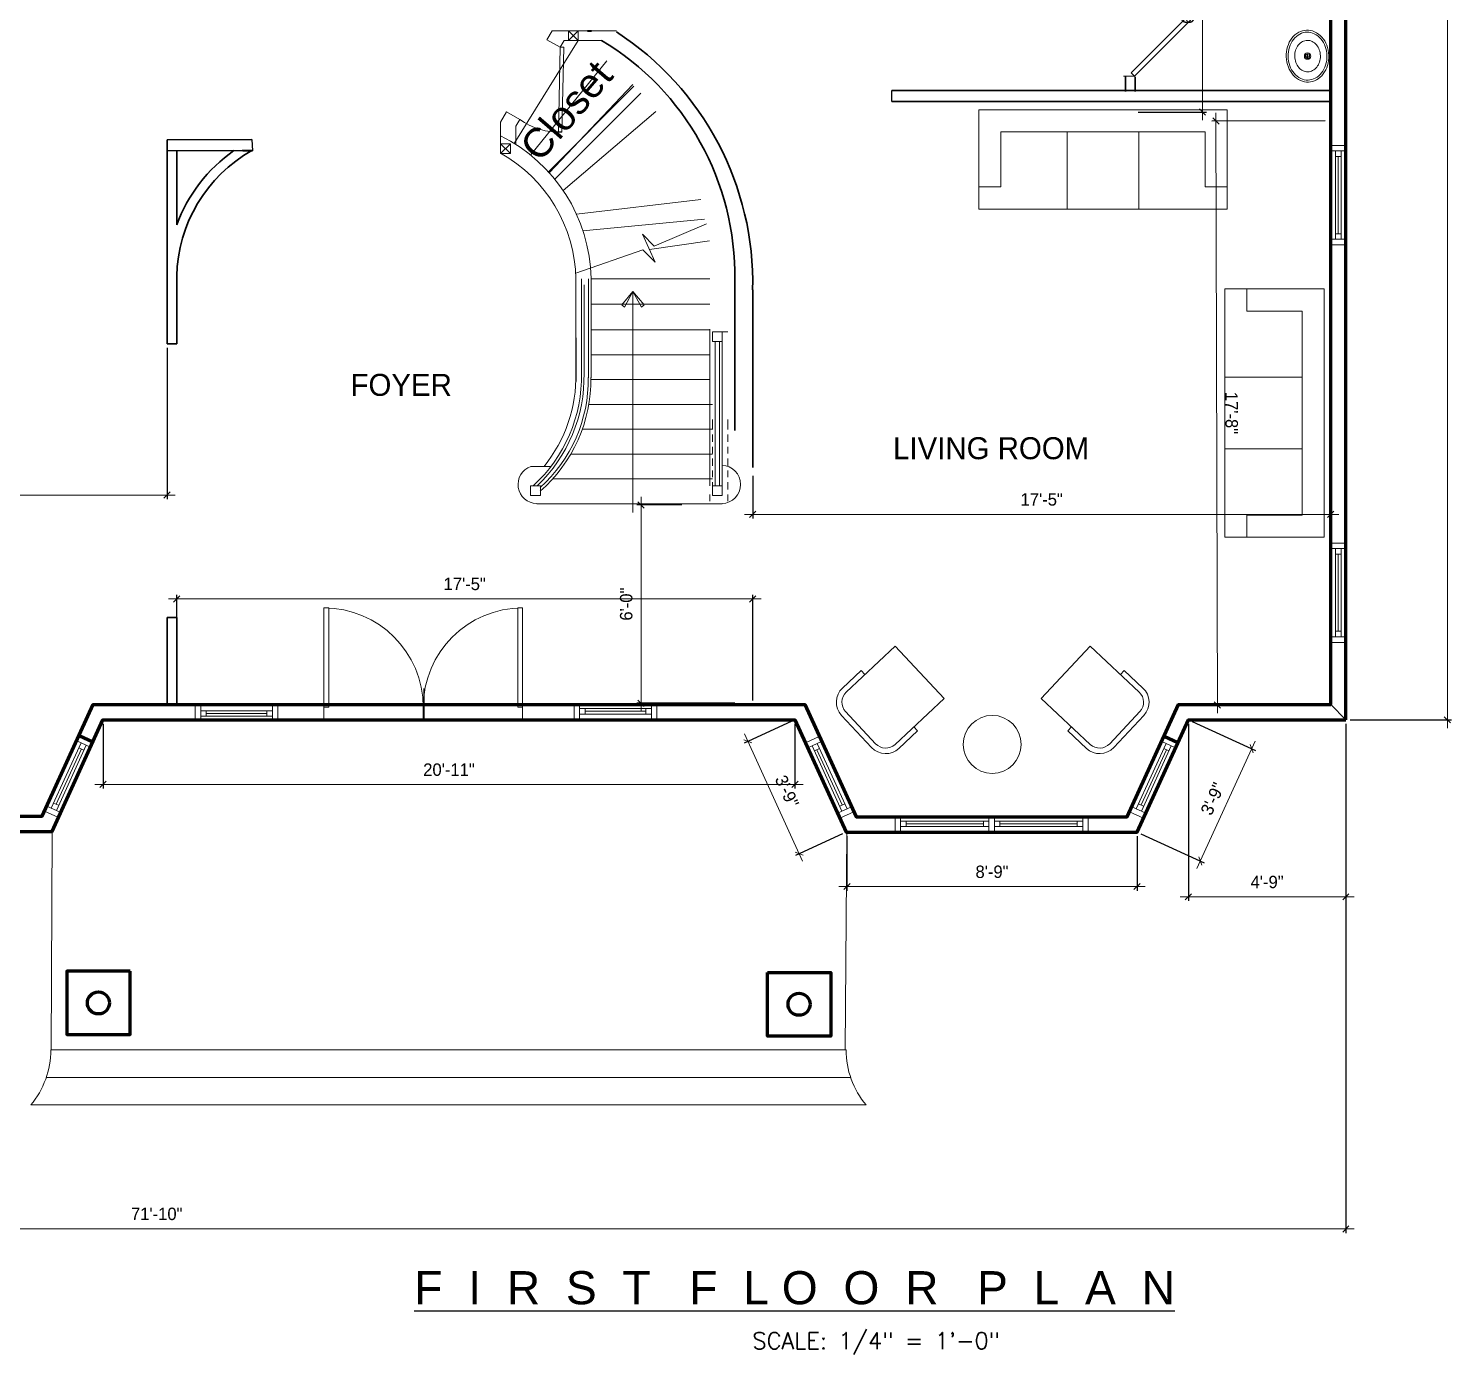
# Model space of a CAD drawing. Extents: x 2753 to 8941, y 12146 to 15850.
# Drawn here: x 5813 to 6329, y 13532 to 14012 of the extents above; entities that cross this region are included whole.
import ezdxf

# ---------------------------------------------------------------- set-up
doc = ezdxf.new("R2010")
doc.units = 0
doc.header["$LTSCALE"] = 20
doc.header["$MEASUREMENT"] = 0
doc.layers.get('0').update_dxf_attribs({"lineweight": 9})
doc.layers.get('DefPoints').update_dxf_attribs({"color": 17})
for name, color, linetype, lineweight in [('A-stairs', 30, 'Continuous', 13), ('A-WALL', 7, 'Continuous', 40), ('A-Wall-New', 1, 'Continuous', 50), ('A-Wall-Partition', 3, 'Continuous', 35), ('A-windoor', 2, 'Continuous', 13), ('DIM', 8, 'Continuous', 5), ('door', 43, 'Continuous', 13), ('Furniture', 132, 'Continuous', 5), ('hatch', 8, 'Continuous', 13), ('TEXT', 6, 'Continuous', 25)]:
    doc.layers.add(name, color=color, linetype=linetype, lineweight=lineweight)
for name, color, linetype in [('A-WALL-PATT', 253, 'Continuous'), ('A-WALLS.', 7, 'Continuous'), ('ARROW', 4, 'Continuous'), ('BNDYTEXT', 3, 'Continuous'), ('S-GRID-DIM', 1, 'Continuous'), ('S-HATCH', 8, 'Continuous'), ('S-SECT-ELEV', 1, 'Continuous'), ('WALLELEV1-2', 7, 'Continuous')]:
    doc.layers.add(name, color=color, linetype=linetype)
doc.styles.add('DIM60', font='romans.shx', dxfattribs={"height": 6})
doc.styles.add('PDF Arial', font='arial.ttf')
doc.styles.get("Standard").update_dxf_attribs({"font": 'stylu.ttf'})
doc.styles.add('TITLE', font='arial.ttf', dxfattribs={"height": 12})
doc.dimstyles.new('Forum 24', dxfattribs={"dimscale": 24, "dimtxt": 0.1875, "dimasz": 0.09375, "dimexe": 0.0625, "dimexo": 0.0625, "dimgap": 0.125, "dimtad": 1, "dimdec": 4, "dimrnd": 1, "dimzin": 7, "dimdsep": 46, "dimlunit": 4, "dimtxsty": 'Standard', "dimblk": 'OBLIQUE', "dimblk1": 'DIMTICK', "dimblk2": 'OBLIQUE', "dimcen": -0.0625, "dimdle": 0.125, "dimclrd": 256, "dimclre": 256, "dimclrt": 256, "dimadec": 0, "dimazin": 0, "dimtfac": 1, "dimtdec": 4, "dimtmove": 1, "dimatfit": 3, "dimfxl": 0.0625, "dimtvp": 1.2, "dimfrac": 2, "dimtolj": 1, "dimtzin": 7, "dimlwd": 13, "dimarcsym": 0})

# ---------------------------------------------------------------- blocks, each defined once
blk = doc.blocks.new('*U674')
for p, q in [((-18, 0), (14, 0)), ((-18, -3.75), (-18, -1.75)), ((-18, -1.75), (14, -1.75)), ((14, -3.75), (-18, -3.75)), ((-16, -1.75), (-16, -3.75)), ((12, -2.75), (-16, -2.75)), ((12, -1.75), (12, -3.75)), ((14, -1.75), (14, -3.75)), ((-18, -5.5), (14, -5.5))]:
    blk.add_line(p, q)
blk.add_lwpolyline([(-18, -5.5), (-20, -5.5), (-20, 0), (-18, 0)], close=True)
at = {"extrusion": (0, 0, -1)}
blk.add_lwpolyline([(-14, -5.5), (-16, -5.5), (-16, 0), (-14, 0)], close=True, dxfattribs=at)
blk = doc.blocks.new('*U677')
for p, q in [((-36, 0), (-36, -4)), ((0, 0), (0, -4))]:
    blk.add_line(p, q)
blk.add_lwpolyline([(0, 0), (0, 36), (-1.75, 36), (-1.75, 0)], close=True)
blk.add_arc((0, 0), 36, 90, 180)
blk = doc.blocks.new('_Oblique')
at = {"color": 0, "linetype": 'ByBlock', "lineweight": -2}
blk.add_line((-0.5, -0.5), (0.5, 0.5), dxfattribs=at)
blk = doc.blocks.new('*D782')
at = {"layer": 'DefPoints', "color": 0, "transparency": 16777216}
for p in [(5863.71, 13897.92), (5863.71, 13843.08), (5669, 13815.85)]:
    blk.add_point(p, dxfattribs=at)
at = {"layer": 'S-HATCH', "lineweight": -2, "transparency": 16777216}
for p, q in [((5863.71, 13896.42), (5863.71, 13841.58)), ((5669, 13817.35), (5669, 13844.58))]:
    blk.add_line(p, q, dxfattribs=at)
at = {"layer": 'S-HATCH', "lineweight": 13, "transparency": 16777216}
blk.add_line((5666, 13843.08), (5866.71, 13843.08), dxfattribs=at)
at = {"layer": 'S-HATCH', "lineweight": 13, "transparency": 16777216, "xscale": 2.25, "yscale": 2.25, "zscale": 2.25, "rotation": 180}
blk.add_blockref('_Oblique', (5669, 13843.08), dxfattribs=at)
at = {"layer": 'S-HATCH', "lineweight": 13, "transparency": 16777216, "xscale": 2.25, "yscale": 2.25, "zscale": 2.25}
blk.add_blockref('_Oblique', (5863.71, 13843.08), dxfattribs=at)
at = {"layer": 'S-HATCH', "transparency": 16777216, "insert": (5766.35, 13848.42), "char_height": 4.5, "attachment_point": 5}
blk.add_mtext('\\A1;16\'-3"', dxfattribs=at)
blk = doc.blocks.new('DIMTICK')
for p, q in [((-1, 0), (1, 0)), ((0, 1), (0, -1))]:
    blk.add_line(p, q)
at = {"const_width": 0.141}
blk.add_lwpolyline([(0.71, 0.71), (-0.71, -0.71)], dxfattribs=at)
blk = doc.blocks.new('*D764')
at = {"layer": 'DefPoints', "color": 0, "transparency": 16777216}
for p in [(6051.8, 13839.49), (6035.5, 13767.62), (6071, 13767.62)]:
    blk.add_point(p, dxfattribs=at)
at = {"layer": 'S-HATCH', "lineweight": -2, "transparency": 16777216}
for p, q in [((6050.3, 13839.49), (6034, 13839.49)), ((6069.5, 13767.62), (6034, 13767.62))]:
    blk.add_line(p, q, dxfattribs=at)
at = {"layer": 'S-HATCH', "lineweight": 13, "transparency": 16777216}
blk.add_line((6035.5, 13842.49), (6035.5, 13764.62), dxfattribs=at)
at = {"layer": 'S-HATCH', "lineweight": 13, "transparency": 16777216, "xscale": 2.25, "yscale": 2.25, "zscale": 2.25}
for p, rotation in [((6035.5, 13839.49), 90), ((6035.5, 13767.62), 270)]:
    blk.add_blockref('_Oblique', p, dxfattribs=dict(at, rotation=rotation))
at = {"layer": 'S-HATCH', "transparency": 16777216, "insert": (6030.15, 13803.55), "char_height": 4.5, "attachment_point": 5, "rotation": 90}
blk.add_mtext('\\A1;6\'-0"', dxfattribs=at)
blk = doc.blocks.new('*U675')
for p, q in [((-12, 0), (14, 0)), ((-12, -3.75), (-12, -1.75)), ((-12, -1.75), (14, -1.75)), ((14, -3.75), (-12, -3.75)), ((-10, -1.75), (-10, -3.75)), ((12, -2.75), (-10, -2.75)), ((12, -1.75), (12, -3.75)), ((14, -1.75), (14, -3.75)), ((-12, -5.5), (14, -5.5))]:
    blk.add_line(p, q)
blk.add_lwpolyline([(-12, -5.5), (-14, -5.5), (-14, 0), (-12, 0)], close=True)
at = {"extrusion": (0, 0, -1)}
blk.add_lwpolyline([(-14, -5.5), (-16, -5.5), (-16, 0), (-14, 0)], close=True, dxfattribs=at)
blk = doc.blocks.new('*D765')
at = {"layer": 'DefPoints', "color": 0, "transparency": 16777216}
for p in [(6290.96, 14319.13), (6327.75, 14319.13), (6290.96, 13761.62)]:
    blk.add_point(p, dxfattribs=at)
at = {"layer": 'DIM', "lineweight": -2, "transparency": 16777216}
for p, q in [((6292.46, 14319.13), (6329.25, 14319.13)), ((6292.46, 13761.62), (6329.25, 13761.62))]:
    blk.add_line(p, q, dxfattribs=at)
at = {"layer": 'DIM', "lineweight": 13, "transparency": 16777216}
blk.add_line((6327.75, 13758.62), (6327.75, 14322.13), dxfattribs=at)
at = {"layer": 'DIM', "lineweight": 13, "transparency": 16777216, "xscale": 2.25, "yscale": 2.25, "zscale": 2.25}
for p, rotation in [((6327.75, 14319.13), 90), ((6327.75, 13761.62), 270)]:
    blk.add_blockref('_Oblique', p, dxfattribs=dict(at, rotation=rotation))
at = {"layer": 'DIM', "transparency": 16777216, "insert": (6317.05, 14052.37), "char_height": 4.5, "attachment_point": 5, "rotation": 90}
blk.add_mtext('\\A1;46\'-6"', dxfattribs=at)
blk = doc.blocks.new('*U666')
for p, q in [((0, 0), (0, -4)), ((30, 0), (30, -4))]:
    blk.add_line(p, q)
blk.add_lwpolyline([(0, 0), (21.21, 21.21), (22.45, 19.98), (1.24, -1.24)], close=True)
blk.add_arc((0, 0), 30, 0, 45)
blk = doc.blocks.new('*U671')
for p, q in [((-12, 0), (20, 0)), ((-12, -3.75), (-12, -1.75)), ((-12, -1.75), (20, -1.75)), ((20, -3.75), (-12, -3.75)), ((-10, -1.75), (-10, -3.75)), ((18, -2.75), (-10, -2.75)), ((18, -1.75), (18, -3.75)), ((20, -1.75), (20, -3.75)), ((-12, -5.5), (20, -5.5))]:
    blk.add_line(p, q)
blk.add_lwpolyline([(-12, -5.5), (-14, -5.5), (-14, 0), (-12, 0)], close=True)
at = {"extrusion": (0, 0, -1)}
blk.add_lwpolyline([(-20, -5.5), (-22, -5.5), (-22, 0), (-20, 0)], close=True, dxfattribs=at)
blk = doc.blocks.new('*D805')
at = {"layer": 'DefPoints', "color": 0, "transparency": 16777216}
for p in [(6284.96, 13978.71), (6244.37, 13767.02), (6285.46, 13767.12)]:
    blk.add_point(p, dxfattribs=at)
at = {"layer": 'S-HATCH', "lineweight": -2, "transparency": 16777216}
for p, q in [((6283.46, 13978.7), (6242.37, 13978.61)), ((6283.96, 13767.12), (6242.87, 13767.02))]:
    blk.add_line(p, q, dxfattribs=at)
at = {"layer": 'S-HATCH', "lineweight": 13, "transparency": 16777216}
blk.add_line((6243.86, 13981.61), (6244.38, 13764.02), dxfattribs=at)
at = {"layer": 'S-HATCH', "lineweight": 13, "transparency": 16777216, "xscale": 2.25, "yscale": 2.25, "zscale": 2.25}
for p, rotation in [((6243.87, 13978.61), 90.13539545951329), ((6244.37, 13767.02), 270.1353954595133)]:
    blk.add_blockref('_Oblique', p, dxfattribs=dict(at, rotation=rotation))
at = {"layer": 'S-HATCH', "transparency": 16777216, "insert": (6249.53, 13872.83), "char_height": 4.5, "attachment_point": 5, "rotation": 270.1354}
blk.add_mtext('\\A1;17\'-8"', dxfattribs=at)
blk = doc.blocks.new('*D809')
at = {"layer": 'DefPoints', "color": 0, "transparency": 16777216}
for p in [(6075.99, 13851.49), (6285.46, 13851.49), (6285.46, 13836.06)]:
    blk.add_point(p, dxfattribs=at)
at = {"layer": 'S-HATCH', "lineweight": -2, "transparency": 16777216}
for p, q in [((6075.99, 13849.99), (6075.99, 13834.56)), ((6285.46, 13849.99), (6285.46, 13834.56))]:
    blk.add_line(p, q, dxfattribs=at)
at = {"layer": 'S-HATCH', "lineweight": 13, "transparency": 16777216}
blk.add_line((6072.99, 13836.06), (6288.46, 13836.06), dxfattribs=at)
at = {"layer": 'S-HATCH', "lineweight": 13, "transparency": 16777216, "xscale": 2.25, "yscale": 2.25, "zscale": 2.25, "rotation": 180}
blk.add_blockref('_Oblique', (6075.99, 13836.06), dxfattribs=at)
at = {"layer": 'S-HATCH', "lineweight": 13, "transparency": 16777216, "xscale": 2.25, "yscale": 2.25, "zscale": 2.25}
blk.add_blockref('_Oblique', (6285.46, 13836.06), dxfattribs=at)
at = {"layer": 'S-HATCH', "transparency": 16777216, "insert": (6180.72, 13841.47), "char_height": 4.5, "attachment_point": 5}
blk.add_mtext('\\A1;17\'-5"', dxfattribs=at)
blk = doc.blocks.new('A$C7F3F290D')
at = {"layer": 'Furniture', "linetype": 'Continuous'}
for p, q in [((32, 28), (32, 0)), ((58, 28), (58, 0)), ((8, 8), (0, 8)), ((90, 8), (82, 8))]:
    blk.add_line(p, q, dxfattribs=at)
blk.add_lwpolyline([(0, 36), (90, 36), (90, 0), (0, 0)], close=True, dxfattribs=at)
blk.add_lwpolyline([(8, 8), (8, 28), (82, 28), (82, 8)], dxfattribs=at)
blk = doc.blocks.new('A$C4D910482')
at = {"layer": 'Furniture', "linetype": 'Continuous'}
for p, q in [((31.34, 27.96), (7, 27.96)), ((16.29, 27.96), (16.29, 29.96)), ((31.34, 2), (31.34, 27.96)), ((2, 22.96), (2, 7)), ((7, 2), (31.34, 2)), ((16.29, 0), (16.29, 2))]:
    blk.add_line(p, q, dxfattribs=at)
for points in [[(16.29, 29.96), (7, 29.96)], [(0, 22.96), (0, 7)], [(7, 0), (16.29, 0)]]:
    blk.add_lwpolyline(points, dxfattribs=at)
for centre, radius, start, end in [((7, 22.96), 7, 90, 180), ((7, 22.96), 5, 90, 180), ((7, 7), 7, 180, 270), ((7, 7), 5, 180, 270)]:
    blk.add_arc(centre, radius, start, end, dxfattribs=at)
blk = doc.blocks.new('Sink - Oval top')
for p, q in [((-1, 0), (1, 0)), ((0, 1), (0, -1))]:
    blk.add_line(p, q)
at = {"linetype": 'Continuous'}
for points in [[(-12.23, 0.39, 0.117634), (-11.46, -3.36, 0.104469), (-8.88, -6.8, 0.090016), (-5.08, -9.07, 0.08192), (-0.32, -10.02, 0.08192), (4.49, -9.38, 0.090016), (8.42, -7.36, 0.104469), (11.22, -4.09, 0.117634), (12.23, -0.39, 0.117634), (11.46, 3.36, 0.104469), (8.88, 6.8, 0.090016), (5.08, 9.07, 0.08192), (0.32, 10.02, 0.08192), (-4.49, 9.38, 0.090016), (-8.42, 7.36, 0.104469), (-11.22, 4.09, 0.117634)], [(-11.29, 0.16, 0.118622), (-10.52, -3.25, 0.104678), (-8.07, -6.36, 0.089562), (-4.54, -8.37, 0.081185), (-0.13, -9.15, 0.081185), (4.3, -8.49, 0.089562), (7.89, -6.58, 0.104678), (10.42, -3.55, 0.118622), (11.29, -0.16, 0.118622), (10.52, 3.25, 0.104678), (8.07, 6.36, 0.089562), (4.54, 8.37, 0.081185), (0.13, 9.15, 0.081185), (-4.3, 8.49, 0.089562), (-7.89, 6.58, 0.104678), (-10.42, 3.55, 0.118622)], [(-7.42, 0.08, 0.118283), (-6.91, -2.17, 0.104607), (-5.29, -4.21, 0.089718), (-2.97, -5.53, 0.081436), (-0.07, -6.04, 0.081436), (2.84, -5.59, 0.089718), (5.2, -4.33, 0.104607), (6.86, -2.32, 0.118283), (7.42, -0.08, 0.118283), (6.91, 2.17, 0.104607), (5.29, 4.21, 0.089718), (2.97, 5.53, 0.081436), (0.07, 6.04, 0.081436), (-2.84, 5.59, 0.089718), (-5.2, 4.33, 0.104607), (-6.86, 2.32, 0.118283)]]:
    blk.add_lwpolyline(points, format="xyb", close=True, dxfattribs=at)
for radius in [1.5, 1]:
    blk.add_circle((0, 0), radius)
blk = doc.blocks.new('*D812')
at = {"layer": 'A-WALL-PATT', "lineweight": 13, "transparency": 16777216}
blk.add_line((6238.98, 14060.71), (6238.98, 13978.89), dxfattribs=at)
at = {"layer": 'A-WALL-PATT', "lineweight": -2, "transparency": 16777216}
for p, q in [((6215.66, 14057.71), (6240.48, 14057.71)), ((6215.66, 13981.89), (6240.48, 13981.89))]:
    blk.add_line(p, q, dxfattribs=at)
at = {"layer": 'DefPoints', "color": 0, "transparency": 16777216}
for p in [(6214.16, 14057.71), (6214.16, 13981.89), (6238.98, 13981.89)]:
    blk.add_point(p, dxfattribs=at)
at = {"layer": 'A-WALL-PATT', "lineweight": 13, "transparency": 16777216, "xscale": 2.25, "yscale": 2.25, "zscale": 2.25}
for p, rotation in [((6238.98, 14057.71), 90), ((6238.98, 13981.89), 270)]:
    blk.add_blockref('_Oblique', p, dxfattribs=dict(at, rotation=rotation))
at = {"layer": 'A-WALL-PATT', "transparency": 16777216, "insert": (6233.63, 14019.8), "char_height": 4.5, "attachment_point": 5, "rotation": 90}
blk.add_mtext('\\A1;6\'-4"', dxfattribs=at)
blk = doc.blocks.new('*D819')
at = {"layer": 'DefPoints', "color": 0, "transparency": 16777216}
for p in [(5867.21, 13805.43), (5867.21, 13767.12), (6075.99, 13767.12)]:
    blk.add_point(p, dxfattribs=at)
at = {"layer": 'DIM', "lineweight": -2, "transparency": 16777216}
for p, q in [((5867.21, 13768.62), (5867.21, 13806.93)), ((6075.99, 13768.62), (6075.99, 13806.93))]:
    blk.add_line(p, q, dxfattribs=at)
at = {"layer": 'DIM', "lineweight": 13, "transparency": 16777216}
blk.add_line((6078.99, 13805.43), (5864.21, 13805.43), dxfattribs=at)
at = {"layer": 'DIM', "lineweight": 13, "transparency": 16777216, "xscale": 2.25, "yscale": 2.25, "zscale": 2.25, "rotation": 180}
blk.add_blockref('_Oblique', (5867.21, 13805.43), dxfattribs=at)
at = {"layer": 'DIM', "lineweight": 13, "transparency": 16777216, "xscale": 2.25, "yscale": 2.25, "zscale": 2.25}
blk.add_blockref('_Oblique', (6075.99, 13805.43), dxfattribs=at)
at = {"layer": 'DIM', "transparency": 16777216, "insert": (5971.6, 13810.84), "char_height": 4.5, "attachment_point": 5}
blk.add_mtext('\\A1;17\'-5"', dxfattribs=at)
blk = doc.blocks.new('*D880')
at = {"layer": 'DefPoints', "color": 0, "transparency": 16777216}
for p in [(6233.87, 13761.62), (6290.96, 13761.62), (6233.87, 13697.47)]:
    blk.add_point(p, dxfattribs=at)
at = {"layer": 'DIM', "lineweight": -2, "transparency": 16777216}
for p, q in [((6233.87, 13760.12), (6233.87, 13695.97)), ((6290.96, 13760.12), (6290.96, 13695.97))]:
    blk.add_line(p, q, dxfattribs=at)
at = {"layer": 'DIM', "lineweight": 13, "transparency": 16777216}
blk.add_line((6293.96, 13697.47), (6230.87, 13697.47), dxfattribs=at)
at = {"layer": 'DIM', "lineweight": 13, "transparency": 16777216, "xscale": 2.25, "yscale": 2.25, "zscale": 2.25, "rotation": 180}
blk.add_blockref('_Oblique', (6233.87, 13697.47), dxfattribs=at)
at = {"layer": 'DIM', "lineweight": 13, "transparency": 16777216, "xscale": 2.25, "yscale": 2.25, "zscale": 2.25}
blk.add_blockref('_Oblique', (6290.96, 13697.47), dxfattribs=at)
at = {"layer": 'DIM', "transparency": 16777216, "insert": (6262.41, 13702.82), "char_height": 4.5, "attachment_point": 5}
blk.add_mtext('\\A1;4\'-9"', dxfattribs=at)
blk = doc.blocks.new('*D881')
at = {"layer": 'DefPoints', "color": 0, "transparency": 16777216}
for p in [(6233.87, 13761.62), (6256.82, 13751.14), (6215.27, 13720.9)]:
    blk.add_point(p, dxfattribs=at)
at = {"layer": 'DIM', "lineweight": -2, "transparency": 16777216}
for p, q in [((6235.23, 13761), (6258.18, 13750.52)), ((6216.64, 13720.28), (6239.58, 13709.8))]:
    blk.add_line(p, q, dxfattribs=at)
at = {"layer": 'DIM', "lineweight": 13, "transparency": 16777216}
blk.add_line((6236.97, 13707.69), (6258.06, 13753.87), dxfattribs=at)
at = {"layer": 'DIM', "lineweight": 13, "transparency": 16777216, "xscale": 2.25, "yscale": 2.25, "zscale": 2.25}
for p, rotation in [((6256.82, 13751.14), 65.4545454545734), ((6238.22, 13710.42), 245.4545454545734)]:
    blk.add_blockref('_Oblique', p, dxfattribs=dict(at, rotation=rotation))
at = {"layer": 'DIM', "transparency": 16777216, "insert": (6242.67, 13733), "char_height": 4.5, "attachment_point": 5, "rotation": 65.4545}
blk.add_mtext('\\A1;3\'-9"', dxfattribs=at)
blk = doc.blocks.new('*D882')
at = {"layer": 'DefPoints', "color": 0, "transparency": 16777216}
for p in [(6110.14, 13720.9), (6215.27, 13720.9), (6110.14, 13701.19)]:
    blk.add_point(p, dxfattribs=at)
at = {"layer": 'DIM', "lineweight": -2, "transparency": 16777216}
for p, q in [((6110.14, 13719.4), (6110.14, 13699.69)), ((6215.27, 13719.4), (6215.27, 13699.69))]:
    blk.add_line(p, q, dxfattribs=at)
at = {"layer": 'DIM', "lineweight": 13, "transparency": 16777216}
blk.add_line((6218.27, 13701.19), (6107.14, 13701.19), dxfattribs=at)
at = {"layer": 'DIM', "lineweight": 13, "transparency": 16777216, "xscale": 2.25, "yscale": 2.25, "zscale": 2.25, "rotation": 180}
blk.add_blockref('_Oblique', (6110.14, 13701.19), dxfattribs=at)
at = {"layer": 'DIM', "lineweight": 13, "transparency": 16777216, "xscale": 2.25, "yscale": 2.25, "zscale": 2.25}
blk.add_blockref('_Oblique', (6215.27, 13701.19), dxfattribs=at)
at = {"layer": 'DIM', "transparency": 16777216, "insert": (6162.71, 13706.52), "char_height": 4.5, "attachment_point": 5}
blk.add_mtext('\\A1;8\'-9"', dxfattribs=at)
blk = doc.blocks.new('*D883')
at = {"layer": 'DefPoints', "color": 0, "transparency": 16777216}
for p in [(6091.29, 13761.62), (6109.89, 13720.9), (6092.83, 13713.11)]:
    blk.add_point(p, dxfattribs=at)
at = {"layer": 'DIM', "lineweight": -2, "transparency": 16777216}
for p, q in [((6089.93, 13761), (6072.87, 13753.21)), ((6108.52, 13720.28), (6091.47, 13712.49))]:
    blk.add_line(p, q, dxfattribs=at)
at = {"layer": 'DIM', "lineweight": 13, "transparency": 16777216}
blk.add_line((6072.99, 13756.56), (6094.08, 13710.38), dxfattribs=at)
at = {"layer": 'DIM', "lineweight": 13, "transparency": 16777216, "xscale": 2.25, "yscale": 2.25, "zscale": 2.25}
for p, rotation in [((6074.23, 13753.83), 114.5454545454456), ((6092.83, 13713.11), 294.5454545454456)]:
    blk.add_blockref('_Oblique', p, dxfattribs=dict(at, rotation=rotation))
at = {"layer": 'DIM', "transparency": 16777216, "insert": (6088.38, 13735.68), "char_height": 4.5, "attachment_point": 5, "rotation": 294.5455}
blk.add_mtext('\\A1;3\'-9"', dxfattribs=at)
blk = doc.blocks.new('*D884')
at = {"layer": 'DefPoints', "color": 0, "transparency": 16777216}
for p in [(5840.51, 13761.62), (6091.29, 13761.62), (5840.51, 13738.2)]:
    blk.add_point(p, dxfattribs=at)
at = {"layer": 'DIM', "lineweight": -2, "transparency": 16777216}
for p, q in [((5840.51, 13760.12), (5840.51, 13736.7)), ((6091.29, 13760.12), (6091.29, 13736.7))]:
    blk.add_line(p, q, dxfattribs=at)
at = {"layer": 'DIM', "lineweight": 13, "transparency": 16777216}
blk.add_line((6094.29, 13738.2), (5837.51, 13738.2), dxfattribs=at)
at = {"layer": 'DIM', "lineweight": 13, "transparency": 16777216, "xscale": 2.25, "yscale": 2.25, "zscale": 2.25, "rotation": 180}
blk.add_blockref('_Oblique', (5840.51, 13738.2), dxfattribs=at)
at = {"layer": 'DIM', "lineweight": 13, "transparency": 16777216, "xscale": 2.25, "yscale": 2.25, "zscale": 2.25}
blk.add_blockref('_Oblique', (6091.29, 13738.2), dxfattribs=at)
at = {"layer": 'DIM', "transparency": 16777216, "insert": (5965.9, 13743.53), "char_height": 4.5, "attachment_point": 5}
blk.add_mtext('\\A1;20\'-11"', dxfattribs=at)
blk = doc.blocks.new('*D887')
at = {"layer": 'DefPoints', "color": 0, "transparency": 16777216}
for p in [(5429.02, 13761.62), (6290.96, 13761.62), (5429.02, 13577.11)]:
    blk.add_point(p, dxfattribs=at)
at = {"layer": 'DIM', "lineweight": -2, "transparency": 16777216}
for p, q in [((5429.02, 13760.12), (5429.02, 13575.61)), ((6290.96, 13760.12), (6290.96, 13575.61))]:
    blk.add_line(p, q, dxfattribs=at)
at = {"layer": 'DIM', "lineweight": 13, "transparency": 16777216}
blk.add_line((6293.96, 13577.11), (5426.02, 13577.11), dxfattribs=at)
at = {"layer": 'DIM', "lineweight": 13, "transparency": 16777216, "xscale": 2.25, "yscale": 2.25, "zscale": 2.25, "rotation": 180}
blk.add_blockref('_Oblique', (5429.02, 13577.11), dxfattribs=at)
at = {"layer": 'DIM', "lineweight": 13, "transparency": 16777216, "xscale": 2.25, "yscale": 2.25, "zscale": 2.25}
blk.add_blockref('_Oblique', (6290.96, 13577.11), dxfattribs=at)
at = {"layer": 'DIM', "transparency": 16777216, "insert": (5859.99, 13582.54), "char_height": 4.5, "attachment_point": 5}
blk.add_mtext('\\A1;71\'-10"', dxfattribs=at)

msp = doc.modelspace()

# ---------------------------------------------------------------- linework, layer by layer
at = {"layer": 'A-stairs'}
for p, q in [((6001.41707, 14008.09154), (6006.21641, 14005.37154)), ((6012.69641, 14007.85154), (5989.49574, 13970.49154)), ((6006.21641, 14005.37154), (6007.65641, 14007.85154)), ((6007.65641, 14007.85154), (6021.18014, 14007.85154)), ((5822.0428, 13721.18994), (5821.73971, 13642.02562)), ((6110.13939, 13720.90007), (6109.54001, 13642.02562)), ((5821.73971, 13642.02562), (6109.88901, 13642.02562)), ((5819.96106, 13632.02562), (6111.45181, 13632.02562)), ((5814.30345, 13622.02562), (6117.10942, 13622.02562))]:
    msp.add_line(p, q, dxfattribs=at)
for points in [[(6001.41647, 14008.09154), (6003.33581, 14011.37154)], [(6003.33647, 14011.37154), (6026.59816, 14011.37154)], [(6012.69641, 14007.85154), (6009.17574, 14011.37154)], [(6009.17634, 14007.85154), (6012.69701, 14011.37154)], [(5995.49641, 13966.25154), (6023.09641, 14000.49154)], [(6032.95446, 13991.21154), (6001.83446, 13960.09154)], [(6032.53641, 13991.85154), (6002.21641, 13959.85154)], [(6035.43446, 13988.73161), (6004.31446, 13957.61094)], [(5984.61641, 13978.17154), (5986.77641, 13981.93154), (5991.57574, 13979.21154)], [(5984.61641, 13966.97154), (5984.61641, 13978.17221)], [(5990.13641, 13970.09154), (5990.13641, 13976.73154), (5991.57507, 13979.21154)], [(6007.25634, 13953.45154), (6040.85501, 13982.09221)], [(5988.13641, 13966.89154), (5984.61574, 13970.41088)], [(5984.61641, 13966.89154), (5988.13707, 13970.41088)], [(6057.16981, 13950.18488), (6012.06981, 13944.91154)], [(6014.45641, 13938.82421), (6058.47241, 13943.05954)], [(6036.13641, 13931.93221), (6040.61574, 13927.45154), (6035.97641, 13937.61221), (6040.21574, 13933.29221), (6059.25641, 13941.37221)], [(6011.81641, 13923.53288), (6036.13641, 13931.93288)], [(6038.53641, 13932.01221), (6060.37641, 13935.21288)], [(6016.45641, 13885.61221), (6016.45641, 13921.45221)], [(6017.41647, 13885.61221), (6017.41647, 13921.45221), (6060.41634, 13921.45221)], [(6014.93641, 13919.21221), (6014.93641, 13887.13221)], [(6032.53641, 13836.73221), (6032.53641, 13916.81288), (6029.49574, 13911.21288), (6028.53641, 13912.01221), (6032.53641, 13916.81288), (6035.65641, 13911.21288), (6036.61574, 13912.01221), (6032.53641, 13916.81288)], [(6017.41647, 13912.25288), (6060.41634, 13912.25288)], [(6011.97641, 13884.25288), (6011.97641, 13900.01221)], [(6017.41647, 13902.97221), (6060.41634, 13902.97221)], [(6060.41634, 13903.21221), (6060.41634, 13895.59721)], [(6061.41634, 13902.19566), (6066.93567, 13902.19566)], [(6060.41634, 13846.41221), (6060.41634, 13898.67566)], [(6064.93641, 13846.41221), (6064.93641, 13898.67566), (6061.41707, 13898.67566)], [(6062.37647, 13846.41221), (6062.37647, 13898.67566)], [(6063.89634, 13846.41221), (6063.89634, 13898.67566)], [(6017.41647, 13893.93221), (6060.41634, 13893.93221)], [(6017.41647, 13884.97221), (6060.41634, 13884.97221)], [(6016.69641, 13875.93221), (6061.41641, 13875.93221)], [(6061.41634, 13870.41221), (6061.41634, 13866.81288)], [(6066.93641, 13870.41221), (6066.93641, 13866.81288)], [(6014.29641, 13866.97221), (6061.41774, 13866.97221)], [(6061.41634, 13864.97221), (6061.41634, 13862.33221)], [(6066.93641, 13864.97221), (6066.93641, 13862.33221)], [(6061.41634, 13860.57221), (6061.41634, 13858.17154)], [(6066.93641, 13860.57221), (6066.93641, 13858.17154)], [(5995.57641, 13853.45221), (6002.93707, 13853.45221)], [(6010.13641, 13857.93221), (6061.41774, 13857.93221)], [(6061.41634, 13856.33221), (6061.41634, 13853.69221)], [(6066.93641, 13856.33221), (6066.93641, 13853.69221)], [(6003.65641, 13848.97221), (6061.41707, 13848.97221)], [(6061.41634, 13851.93221), (6061.41634, 13849.53221)], [(6066.93641, 13851.93221), (6066.93641, 13849.53221)], [(6060.41634, 13843.29221), (6060.41634, 13840.89154)], [(6061.41634, 13847.69221), (6061.41634, 13845.05221)], [(6066.93641, 13847.69221), (6066.93641, 13845.05221)], [(6066.93641, 13843.29221), (6066.93641, 13840.89154)], [(5997.73641, 13839.93221), (6064.93707, 13839.93221)]]:
    msp.add_lwpolyline(points, dxfattribs=at)
for points in [[(6009.17634, 14007.85154), (6012.69634, 14007.85154), (6012.69634, 14011.37154), (6009.17634, 14011.37154)], [(6006.21641, 14005.37154), (6005.57574, 13974.65154), (6006.77641, 13974.65154), (6007.49641, 14005.37154)], [(5984.61641, 13966.89154), (5988.13641, 13966.89154), (5988.13641, 13970.41088), (5984.61641, 13970.41088)], [(6064.93641, 13898.67566), (6061.41707, 13898.67566), (6061.41707, 13902.19566), (6064.93641, 13902.19566)], [(5999.01641, 13842.89221), (5995.49707, 13842.89221), (5995.49707, 13846.41221), (5999.01641, 13846.41221)], [(6064.93641, 13842.89221), (6061.41707, 13842.89221), (6061.41707, 13846.41221), (6064.93641, 13846.41221)]]:
    msp.add_lwpolyline(points, close=True, dxfattribs=at)
for points in [[(6011.89641, 13887.29221), (6011.89641, 13921.45154, 0.265574079), (5984.60841, 13966.99821)], [(5996.43641, 13846.41488, 0.216558178), (6013.89641, 13887.29221), (6013.89641, 13921.45154)]]:
    msp.add_lwpolyline(points, format="xyb", dxfattribs=at)
for centre, radius, start, end in [((6005.46056, 13998.05279), 23.40127, 233.4861581, 273.238134), ((5958.4151, 13920.37282), 59.00038, 1.1751769, 63.6321676), ((5960.17788, 13886.05369), 54.68268, 313.583054, 1.1741531), ((5963.61197, 13884.93285), 53.72148, 311.1225546, 0.7850263), ((5963.61877, 13884.93333), 52.76131, 312.0781213, 0.7893751), ((5960.17485, 13886.05287), 51.72273, 320.95082, 1.3286871), ((5997.85548, 13846.93399), 6.91876, 109.5252418, 268.3755508), ((6064.65819, 13846.93231), 6.91961, 271.6420103, 88.3662838), ((5790.61927, 13642.02562), 30.99904, 319.8207279, 0), ((6140.7936, 13642.02562), 30.99904, 180, 220.1792721)]:
    msp.add_arc(centre, radius, start, end, dxfattribs=at)
at = {"layer": 'A-WALL'}
msp.add_line((6016.13574, 14011.37154), (6017.54503, 14011.37154), dxfattribs=at)
at = {"layer": 'A-Wall-New', "lineweight": 70}
for p, q in [((5834.3423, 13761.36185), (5834.3423, 13761.62129)), ((5836.82235, 13753.55264), (5831.81937, 13755.83742)), ((6230.05228, 13753.26276), (6225.0493, 13755.54754))]:
    msp.add_line(p, q, dxfattribs=at)
for points in [[(6290.95996, 13761.62129), (6290.95996, 14319.12574), (6077.01453, 14319.12574), (6077.01453, 14379.67461), (5837.49679, 14379.67461), (5837.49679, 14319.12574), (5429.01724, 14319.12574), (5429.01724, 13667.67673), (5668.99679, 13667.67673), (5668.99679, 13761.62129), (5698.1947, 13761.62129), (5716.65908, 13721.18994), (5822.0428, 13721.18994), (5840.50718, 13761.62129), (6091.29225, 13761.62129), (6109.88901, 13720.90007), (6215.27273, 13720.90007), (6233.86949, 13761.62129)], [(6285.45996, 13767.12129), (6285.45996, 14313.62574), (6071.51453, 14313.62574), (6071.51453, 14374.17461), (5842.99679, 14374.17461), (5842.99679, 14313.62574), (5434.51724, 14313.62574), (5434.51724, 13673.17673), (5663.49679, 13673.17673), (5663.49679, 13767.12129), (5701.72934, 13767.12129), (5720.19371, 13726.68994), (5818.50817, 13726.68994), (5836.97254, 13767.12129), (6094.82688, 13767.12129), (6113.42364, 13726.40007), (6211.7381, 13726.40007), (6230.33485, 13767.12129)], [(5850.36989, 13670.52562), (5827.36989, 13670.52562), (5827.36989, 13647.52562), (5850.36989, 13647.52562)], [(6081.29456, 13670.02281), (6104.29456, 13670.02281), (6104.29456, 13647.02281), (6081.29456, 13647.02281)]]:
    msp.add_lwpolyline(points, close=True, dxfattribs=at)
for centre in [(5838.86989, 13659.02562), (6092.79456, 13658.52281)]:
    msp.add_circle(centre, 4, dxfattribs=at)
at = {"layer": 'A-Wall-Partition'}
for p, q in [((6211.08511, 13989.37412), (6211.08511, 13994.91164)), ((6214.58511, 13989.37412), (6214.58511, 13994.59446)), ((6285.3878, 13989.68891), (6126.39553, 13989.68891)), ((6285.3878, 13985.68891), (6126.39553, 13985.68891)), ((5863.70879, 13971.78163), (5894.47816, 13971.9249)), ((5863.70879, 13897.92495), (5863.70879, 13971.78163)), ((5863.70879, 13967.78158), (5894.49679, 13967.92495)), ((5867.20879, 13940.97371), (5867.20879, 13967.92495)), ((5894.49679, 13967.92495), (5890.99679, 13967.92495)), ((5894.63956, 13967.87474), (5891.13956, 13967.87474)), ((5863.70879, 13897.92495), (5867.20879, 13897.92495)), ((5863.70879, 13798.64987), (5867.20879, 13798.64987))]:
    msp.add_line(p, q, dxfattribs=at)
for points in [[(6290.95996, 13761.62129), (6285.45996, 13767.12129), (6230.33485, 13767.12129), (6211.7381, 13726.40007), (6113.42364, 13726.40007), (6094.82688, 13767.12129), (5836.97254, 13767.12129), (5818.50817, 13726.68994), (5720.19371, 13726.68994), (5701.72934, 13767.12129), (5663.49679, 13767.12129), (5663.49679, 13673.17673), (5434.51724, 13673.17673), (5434.51724, 14313.62574), (5842.99679, 14313.62574), (5842.99679, 14374.17461), (6071.51453, 14374.17461), (6071.51453, 14313.62574), (6285.45996, 14313.62574), (6285.45996, 13767.12129)], [(5863.70879, 13897.92495), (5863.70879, 13922.41378)], [(6069.46946, 13866.52561), (6069.46946, 13921.00561)], [(6075.98953, 13917.40561), (6075.98953, 13853.00495)], [(5863.70879, 13767.12129), (5863.70879, 13798.64987)], [(5867.20879, 13767.12129), (5867.20879, 13798.64987)]]:
    msp.add_lwpolyline(points, dxfattribs=at)
for points in [[(5867.20879, 13897.92495), (5867.20879, 13922.37828, -0.265574079), (5894.49679, 13967.92495)], [(5867.20879, 13940.97371, -0.152580236), (5887.93799, 13967.92495)]]:
    msp.add_lwpolyline(points, format="xyb", dxfattribs=at)
for centre, radius, start, end in [((5967.46912, 13919.92622), 108.52194, 358.6923274, 56.9850455), ((5970.29346, 13922.70857), 99.19062, 359.0162654, 59.1348616)]:
    msp.add_arc(centre, radius, start, end, dxfattribs=at)
at = {"layer": 'ARROW'}
msp.add_line((6126.39553, 13985.68891), (6126.39553, 13989.68891), dxfattribs=at)
at = {"layer": 'BNDYTEXT'}
msp.add_line((5894.47816, 13971.9249), (5894.63956, 13967.87474), dxfattribs=at)
at = {"layer": 'Furniture', "linetype": 'Continuous'}
msp.add_circle((6162.78758, 13752.72058), 10.5, dxfattribs=at)
at = {"layer": 'S-GRID-DIM'}
for p, q in [((5962.6065, 13785.75696), (5962.38707, 13785.75696)), ((5956.73312, 13772.94723), (5956.73312, 13761.62129))]:
    msp.add_line(p, q, dxfattribs=at)
at = {"layer": 'S-SECT-ELEV'}
msp.add_lwpolyline([(5962.6065, 13785.75696), (5962.38707, 13785.75696)], dxfattribs=at)

# ---------------------------------------------------------------- block references
at = {"layer": 'A-windoor', "lineweight": 25}
for name, p, rotation in [('*U674', (6285.45996, 13953.79934), 89.99999999999999), ('*U674', (6285.45996, 13809.69553), 89.99999999999999), ('*U675', (5825.17273, 13741.28331), 65.45454545454643), ('*U675', (6218.40266, 13740.99343), 65.45454545454643)]:
    msp.add_blockref(name, p, dxfattribs=dict(at, rotation=rotation))
for name, p in [('*U675', (5887.91221, 13766.63473)), ('*U675', (6025.25, 13767.44723)), ('*U674', (6147.5627, 13726.68994)), ('*U671', (6175.5627, 13726.68994))]:
    msp.add_blockref(name, p, dxfattribs=at)
at = {"layer": 'A-windoor', "lineweight": 25, "xscale": -1, "rotation": 294.5454545454536}
msp.add_blockref('*U675', (6106.75907, 13740.99343), dxfattribs=at)
at = {"layer": 'door', "lineweight": 20, "xscale": -1}
for name, p, rotation in [('*U666', (6214.38482, 13994.91164), 270), ('*U677', (5920.56918, 13766.16495), 359.9999999999404)]:
    msp.add_blockref(name, p, dxfattribs=dict(at, rotation=rotation))
at = {"layer": 'door', "lineweight": 20}
msp.add_blockref('*U677', (5992.56918, 13766.16495), dxfattribs=at)
at = {"layer": 'Furniture'}
msp.add_blockref('A$C7F3F290D', (6157.91288, 13946.72515), dxfattribs=at)
for name, p, rotation in [('A$C7F3F290D', (6247.0803, 13917.78219), 270), ('A$C4D910482', (6123.85069, 13746.46367), 43.06440658932304)]:
    msp.add_blockref(name, p, dxfattribs=dict(at, rotation=rotation))
at = {"layer": 'Furniture', "xscale": -1, "rotation": 316.935593410677}
msp.add_blockref('A$C4D910482', (6202.05627, 13746.46367), dxfattribs=at)
at = {"layer": 'hatch', "xscale": -0.7698269942324512, "yscale": 0.7698269942324512, "zscale": 0.7698269942324512, "rotation": 270.3289698487121}
msp.add_blockref('Sink - Oval top', (6277.065, 14002.15984), dxfattribs=at)

# ---------------------------------------------------------------- texts
at = {"layer": 'A-stairs', "insert": (6026.0627, 13994.65936), "char_height": 10.498698, "attachment_point": 9, "rotation": 49.2430606, "style": 'PDF Arial'}
msp.add_mtext('Closet', dxfattribs=at)
at = {"layer": 'A-WALLS.', "color": 7, "linetype": 'Continuous', "lineweight": 25, "style": 'DIM60'}
msp.add_text('SCALE: 1/4" = 1\'-0" ', height=6, dxfattribs=at).set_placement((6075.87645, 13533.5825))
at = {"layer": 'TEXT', "width": 215.9601936, "attachment_point": 5}
for s, insert, char_height in [('\\A1;FOYER', (5948.58007, 13882.95844), 7.971573), ('\\A1;LIVING ROOM', (6162.38676, 13859.99883), 7.9715734)]:
    msp.add_mtext(s, dxfattribs=dict(at, insert=insert, char_height=char_height))
at = {"layer": 'WALLELEV1-2', "color": 4, "insert": (6133.98398, 13561.80032), "char_height": 12, "width": 361.3150326, "attachment_point": 2, "style": 'TITLE'}
msp.add_mtext('\\A1;\\pxql;{\\LF  I  R  S  T   F  L O  O  R   P  L  A  N}', dxfattribs=at)

# ---------------------------------------------------------------- dimensions: what is measured, and where the dimension line sits
at = {"layer": 'A-WALL-PATT'}
dim = msp.add_linear_dim(base=(6238.98483, 13981.89288), p1=(6214.15727, 14057.70768), p2=(6214.15727, 13981.89288), angle=90, dimstyle='Forum 24', dxfattribs=at)
dim.commit()
dim.dimension.update_dxf_attribs({"geometry": '*D812', "text_midpoint": (6233.63436, 14019.80028)})
at = {"layer": 'DIM'}
dim = msp.add_linear_dim(base=(6327.75, 14319.125738), p1=(6290.959956, 13761.621286), p2=(6290.959956, 14319.125738), angle=90, dimstyle='Forum 24', dxfattribs=at)
dim.commit()
dim.dimension.update_dxf_attribs({"geometry": '*D765', "text_midpoint": (6322.399524, 14052.373512), "dimtype": 160})
for base, p1, p2, picture, middle in [((5867.20879, 13805.4315), (6075.98953, 13767.12129), (5867.20879, 13767.12129), '*D819', (5971.59916, 13810.84292)), ((5429.01724, 13577.11471), (6290.95996, 13761.62129), (5429.01724, 13761.62129), '*D887', (5859.9886, 13582.5426)), ((5840.50718, 13738.19832), (6091.29225, 13761.62129), (5840.50718, 13761.62129), '*D884', (5965.89971, 13743.52903)), ((6233.86949, 13697.47434), (6290.95996, 13761.62129), (6233.86949, 13761.62129), '*D880', (6262.41472, 13702.82482)), ((6110.13939, 13701.19445), (6215.27273, 13720.90007), (6110.13939, 13720.90007), '*D882', (6162.70606, 13706.52187))]:
    dim = msp.add_linear_dim(base=base, p1=p1, p2=p2, dimstyle='Forum 24', dxfattribs=at)
    dim.commit()
    dim.dimension.update_dxf_attribs({"geometry": picture, "text_midpoint": middle})
for p1, p2, distance, picture, middle in [((6091.29225, 13761.62129), (6109.88901, 13720.90007), -18.7533, '*D883', (6088.38101, 13735.68473)), ((6215.27273, 13720.90007), (6233.86949, 13761.62129), -25.22587, '*D881', (6242.66838, 13732.99593))]:
    dim = msp.add_aligned_dim(p1=p1, p2=p2, distance=distance, dimstyle='Forum 24', dxfattribs=at)
    dim.commit()
    dim.dimension.update_dxf_attribs({"geometry": picture, "text_midpoint": middle})
at = {"layer": 'S-HATCH'}
dim = msp.add_aligned_dim(p1=(6284.95996, 13978.70768), p2=(6285.45996, 13767.12129), distance=-41.08848, dimstyle='Forum 24', dxfattribs=at)
dim.commit()
dim.dimension.update_dxf_attribs({"geometry": '*D805', "text_midpoint": (6249.53299, 13872.83017)})
for base, p1, p2, picture, middle in [((5863.70879, 13843.08188), (5668.99679, 13815.84625), (5863.70879, 13897.92495), '*D782', (5766.35279, 13848.41588)), ((6285.45996, 13836.06267), (6075.98953, 13851.48561), (6285.45996, 13851.48561), '*D809', (6180.72474, 13841.47409))]:
    dim = msp.add_linear_dim(base=base, p1=p1, p2=p2, dimstyle='Forum 24', dxfattribs=at)
    dim.commit()
    dim.dimension.update_dxf_attribs({"geometry": picture, "text_midpoint": middle})
dim = msp.add_linear_dim(base=(6035.5, 13767.62129), p1=(6051.80211, 13839.48561), p2=(6070.99679, 13767.62129), angle=90, dimstyle='Forum 24', dxfattribs=at)
dim.commit()
dim.dimension.update_dxf_attribs({"geometry": '*D764', "text_midpoint": (6030.14952, 13803.55345)})

doc.saveas('drawing.dxf')
